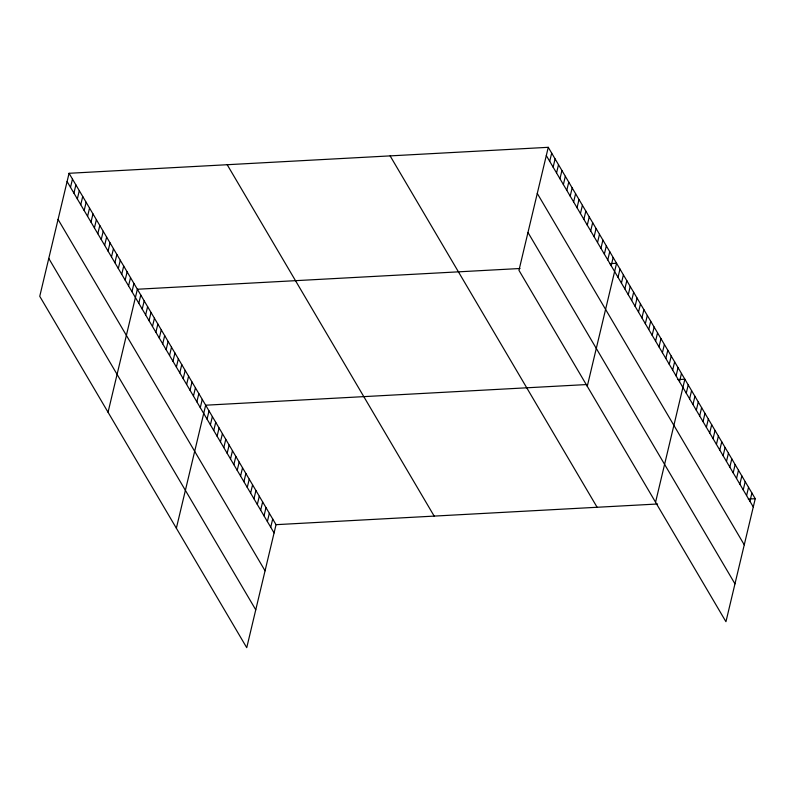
<?xml version="1.0" encoding="UTF-8"?>
<svg xmlns="http://www.w3.org/2000/svg" width="795" height="795" viewBox="0 0 795 795"><rect width="100%" height="100%" fill="white"/><g stroke="black" fill="none" stroke-linecap="round" stroke-linejoin="round"><path stroke-width="1.19" d="M69.056 173.29L39.75 296.306L246.738 647.687L276.044 524.67L69.056 173.29L548.262 147.314L755.25 498.694L725.944 621.71L518.956 270.33L548.262 147.314M70.507 187.332L72.474 179.084M73.925 193.135L75.883 184.887M77.334 198.929L79.301 190.681M80.752 204.722L82.72 196.474M84.171 210.526L86.128 202.278M87.579 216.32L89.547 208.071M90.998 222.123L92.965 213.875M94.416 227.917L96.374 219.668M97.825 233.72L99.792 225.472M101.243 239.514L103.211 231.266M104.662 245.307L106.619 237.059M108.07 251.111L110.038 242.863M111.489 256.904L113.456 248.656M114.907 262.708L116.865 254.46M118.316 268.501L120.284 260.253M121.734 274.305L123.702 266.057M125.153 280.098L127.121 271.85M128.561 285.892L130.529 277.644M131.98 291.695L133.948 283.447M108.05 412.257L137.366 289.241L520.059 268.501M138.807 303.293L140.775 295.044M142.226 309.086L144.193 300.838M145.644 314.89L147.612 306.641M149.053 320.683L151.02 312.435M152.471 326.477L154.439 318.229M155.89 332.28L157.857 324.032M159.308 338.074L161.266 329.826M162.717 343.877L164.684 335.629M166.135 349.671L168.103 341.423M169.554 355.474L171.511 347.226M172.962 361.268L174.93 353.02M176.381 367.061L178.348 358.813M179.799 372.865L181.757 364.617M183.208 378.659L185.175 370.41M186.626 384.462L188.594 376.214M190.045 390.256L192.002 382.007M193.453 396.059L195.421 387.811M196.872 401.853L198.839 393.604M200.29 407.646L202.248 399.398M176.361 528.218L205.667 405.202L587.197 384.522M207.058 419.134L209.015 410.886M210.407 424.828L212.364 416.58M213.756 430.512L215.723 422.264M217.105 436.207L219.072 427.958M220.454 441.891L222.421 433.643M223.812 447.585L225.77 439.337M227.161 453.269L229.129 445.021M230.51 458.963L232.478 450.715M233.859 464.648L235.827 456.4M237.218 470.342L239.176 462.094M240.567 476.026L242.535 467.778M243.916 481.72L245.884 473.472M247.265 487.405L249.233 479.156M250.614 493.099L252.581 484.851M253.973 498.783L255.93 490.535M257.322 504.477L259.289 496.229M260.671 510.161L262.638 501.913M264.019 515.856L265.987 507.608M267.378 521.54L269.336 513.292M270.727 527.234L272.695 518.986M549.713 161.365L551.68 153.117M553.131 167.159L555.099 158.911M556.55 172.952L558.507 164.704M559.958 178.756L561.926 170.508M563.377 184.549L565.344 176.301M566.795 190.353L568.753 182.105M570.204 196.146L572.171 187.898M573.622 201.95L575.59 193.702M577.041 207.743L578.999 199.495M580.449 213.537L582.417 205.289M583.868 219.34L585.836 211.092M587.286 225.134L589.244 216.886M590.695 230.938L592.663 222.689M594.113 236.731L596.081 228.483M597.532 242.535L599.49 234.286M600.941 248.328L602.908 240.08M604.359 254.122L606.327 245.874M607.778 259.925L609.735 251.677M611.186 265.719L613.154 257.471M587.267 386.291L616.572 263.274L609.596 263.652M618.023 277.316L619.981 269.068M621.432 283.119L623.399 274.871M624.85 288.913L626.818 280.665M628.269 294.707L630.226 286.458M631.677 300.51L633.645 292.262M635.096 306.304L637.063 298.055M638.514 312.107L640.472 303.859M641.923 317.901L643.89 309.653M645.341 323.704L647.309 315.456M648.76 329.498L650.717 321.25M652.168 335.291L654.136 327.043M655.587 341.095L657.554 332.847M659.005 346.888L660.973 338.64M662.414 352.692L664.381 344.444M665.832 358.485L667.8 350.237M669.251 364.289L671.219 356.041M672.659 370.082L674.627 361.834M676.078 375.876L678.046 367.628M679.496 381.68L681.464 373.431M655.567 502.241L684.873 379.225L677.896 379.603M686.264 393.167L688.222 384.919M689.613 398.852L691.58 390.603M692.962 404.546L694.929 396.298M696.311 410.23L698.278 401.982M699.67 415.924L701.627 407.676M703.019 421.608L704.986 413.36M706.367 427.303L708.335 419.054M709.716 432.987L711.684 424.739M713.075 438.681L715.033 430.433M716.424 444.365L718.392 436.117M719.773 450.059L721.741 441.811M723.122 455.744L725.09 447.496M726.471 461.438L728.439 453.19M729.83 467.122L731.788 458.874M733.179 472.816L735.146 464.558M736.528 478.501L738.495 470.252M739.877 484.185L741.844 475.937M743.236 489.879L745.193 481.631M746.584 495.563L748.552 487.315M749.933 501.257L751.901 493.009M276.044 524.67L657.574 503.99M748.274 499.071L755.25 498.694M546.304 155.562L753.282 506.942M537.281 193.433L744.259 544.823M527.979 232.458L734.968 583.838M390.126 155.89L597.115 507.27M227.191 164.714L434.179 516.104M67.088 181.538L274.076 532.918M58.065 219.41L265.053 570.79M48.773 258.425L255.761 609.815"/></g></svg>
